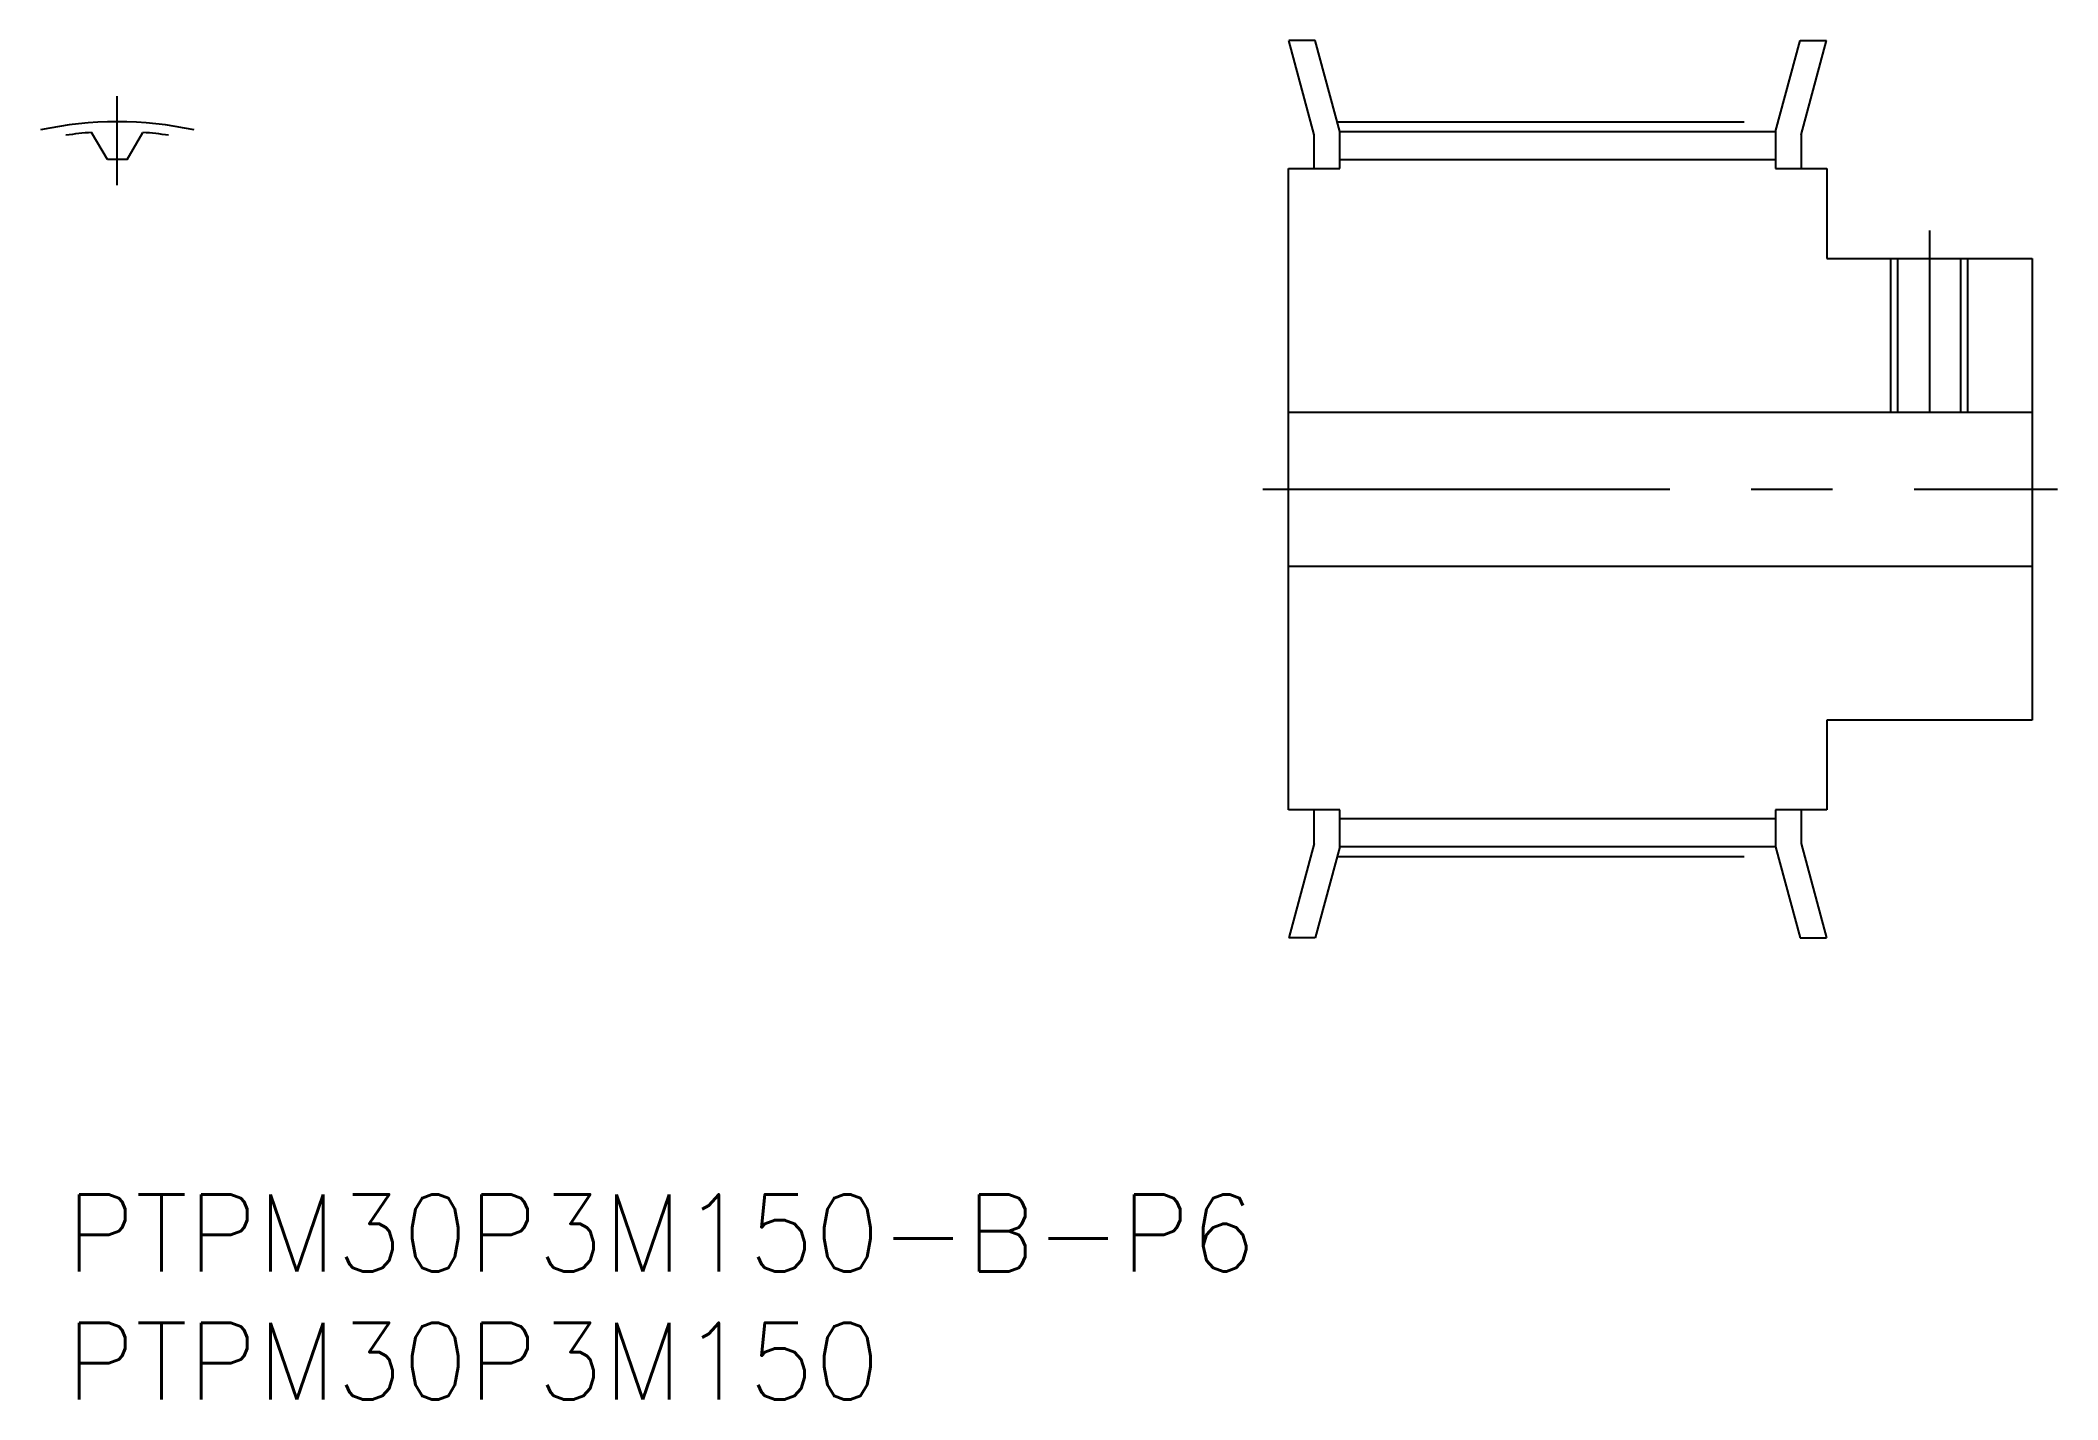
# Model space of a CAD drawing. Extents: x -1 to 77.7, y -8 to 45.
import ezdxf

# ---------------------------------------------------------------- set-up
doc = ezdxf.new("R2010")
doc.units = 0
doc.header["$LTSCALE"] = 0.5
doc.linetypes.add('CENTER', pattern=[50.8, 31.75, -6.35, 6.35, -6.35])
doc.linetypes.add('DASHED', pattern=[19.05, 12.7, -6.35])
for name, color, linetype in [('MSM_CENTER', 1, 'CENTER'), ('MSM_CONTINUOUS', 7, 'CONTINUOUS'), ('MSM_DASHED', 4, 'DASHED'), ('MSM_PART_NUMBER', 7, 'CONTINUOUS')]:
    doc.layers.add(name, color=color, linetype=linetype)
doc.styles.get("Standard").update_dxf_attribs({"font": 'txt.shx', "height": 3, "bigfont": 'bigfont.shx'})

# ---------------------------------------------------------------- blocks, each defined once
blk = doc.blocks.new('*U13')
at = {"layer": 'MSM_PART_NUMBER'}
blk.add_text('PTPM30P3M150-B-P6', height=3, dxfattribs=at).set_placement((0, -3))
blk = doc.blocks.new('*U14')
at = {"layer": 'MSM_PART_NUMBER'}
blk.add_text('PTPM30P3M150', height=3, dxfattribs=at).set_placement((0, -8))

msp = doc.modelspace()

# ---------------------------------------------------------------- linework, layer by layer
at = {"layer": 'MSM_CENTER'}
for p, q in [((2, 39.355), (2, 42.825)), ((49.577, 41.825), (66.78, 41.825)), ((72.678, 37.584), (72.678, 30.5)), ((46.678, 27.5), (77.678, 27.5)), ((49.577, 13.175), (66.78, 13.175))]:
    msp.add_line(p, q, dxfattribs=at)
msp.add_arc((2, 27.5), 14.325, 77.91139, 102.08861, dxfattribs=at)
at = {"layer": 'MSM_CONTINUOUS'}
for p, q in [((48.726, 45), (47.691, 45)), ((48.678, 41.313), (47.691, 45)), ((49.678, 41.445), (48.726, 45)), ((66.678, 41.445), (67.631, 45)), ((67.631, 45), (68.666, 45)), ((67.678, 41.313), (68.666, 45)), ((1.613, 40.349), (1, 41.409)), ((2.387, 40.349), (3, 41.409)), ((48.678, 40), (48.678, 41.313)), ((49.678, 40), (49.678, 41.445)), ((49.678, 41.445), (66.678, 41.445)), ((66.678, 41.445), (66.678, 40)), ((67.678, 41.313), (67.678, 40)), ((49.678, 40.355), (66.678, 40.355)), ((47.678, 15), (47.678, 40)), ((47.678, 40), (49.678, 40)), ((66.678, 40), (68.678, 40)), ((68.678, 40), (68.678, 36.5)), ((68.678, 36.5), (76.678, 36.5)), ((76.678, 36.5), (76.678, 18.5)), ((47.678, 30.5), (76.678, 30.5)), ((47.678, 24.5), (76.678, 24.5)), ((76.678, 18.5), (68.678, 18.5)), ((68.678, 18.5), (68.678, 15)), ((49.678, 15), (47.678, 15)), ((48.678, 13.687), (48.678, 15)), ((49.678, 13.555), (49.678, 15)), ((66.678, 15), (66.678, 13.555)), ((68.678, 15), (66.678, 15)), ((67.678, 15), (67.678, 13.687)), ((66.678, 14.645), (49.678, 14.645)), ((48.678, 13.687), (47.691, 10)), ((49.678, 13.555), (48.726, 10)), ((66.678, 13.555), (49.678, 13.555)), ((66.678, 13.555), (67.631, 10)), ((67.678, 13.687), (68.666, 10)), ((48.726, 10), (47.691, 10)), ((67.631, 10), (68.666, 10))]:
    msp.add_line(p, q, dxfattribs=at)
for radius, start, end in [(13.945, 94.11223, 98.24583), (13.945, 81.75417, 85.88777), (12.855, 88.2747, 91.7253)]:
    msp.add_arc((2, 27.5), radius, start, end, dxfattribs=at)
at = {"layer": 'MSM_DASHED'}
for p, q in [((71.178, 30.5), (71.178, 36.5)), ((71.449, 30.5), (71.449, 36.5)), ((73.908, 30.5), (73.908, 36.5)), ((74.178, 30.5), (74.178, 36.5))]:
    msp.add_line(p, q, dxfattribs=at)

# ---------------------------------------------------------------- block references
at = {"layer": 'MSM_CONTINUOUS'}
for name in ['*U13', '*U14']:
    msp.add_blockref(name, (0, 0), dxfattribs=at)

doc.saveas('drawing.dxf')
